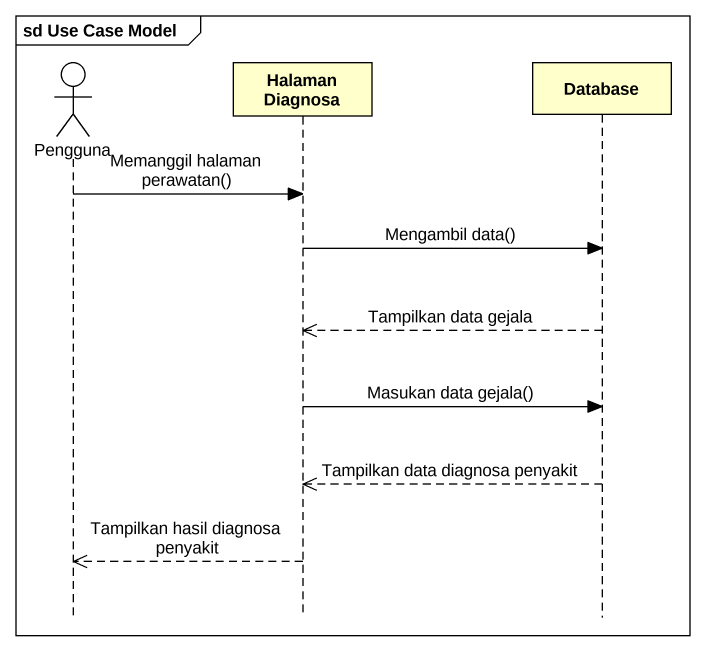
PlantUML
@startuml
mainframe sd Use Case Model
hide footbox
actor Pengguna
participant "Halaman Diagnosa" as Halaman_Diagnosa
participant "Database" as Database_

Pengguna -> Halaman_Diagnosa : Memanggil halaman perawatan()
Halaman_Diagnosa -> Database_ : Mengambil data()
Database_ -->> Halaman_Diagnosa : Tampilkan data gejala
Halaman_Diagnosa -> Database_ : Masukan data gejala()
Database_ -->> Halaman_Diagnosa : Tampilkan data diagnosa penyakit
Halaman_Diagnosa -->> Pengguna : Tampilkan hasil diagnosa penyakit
@enduml
